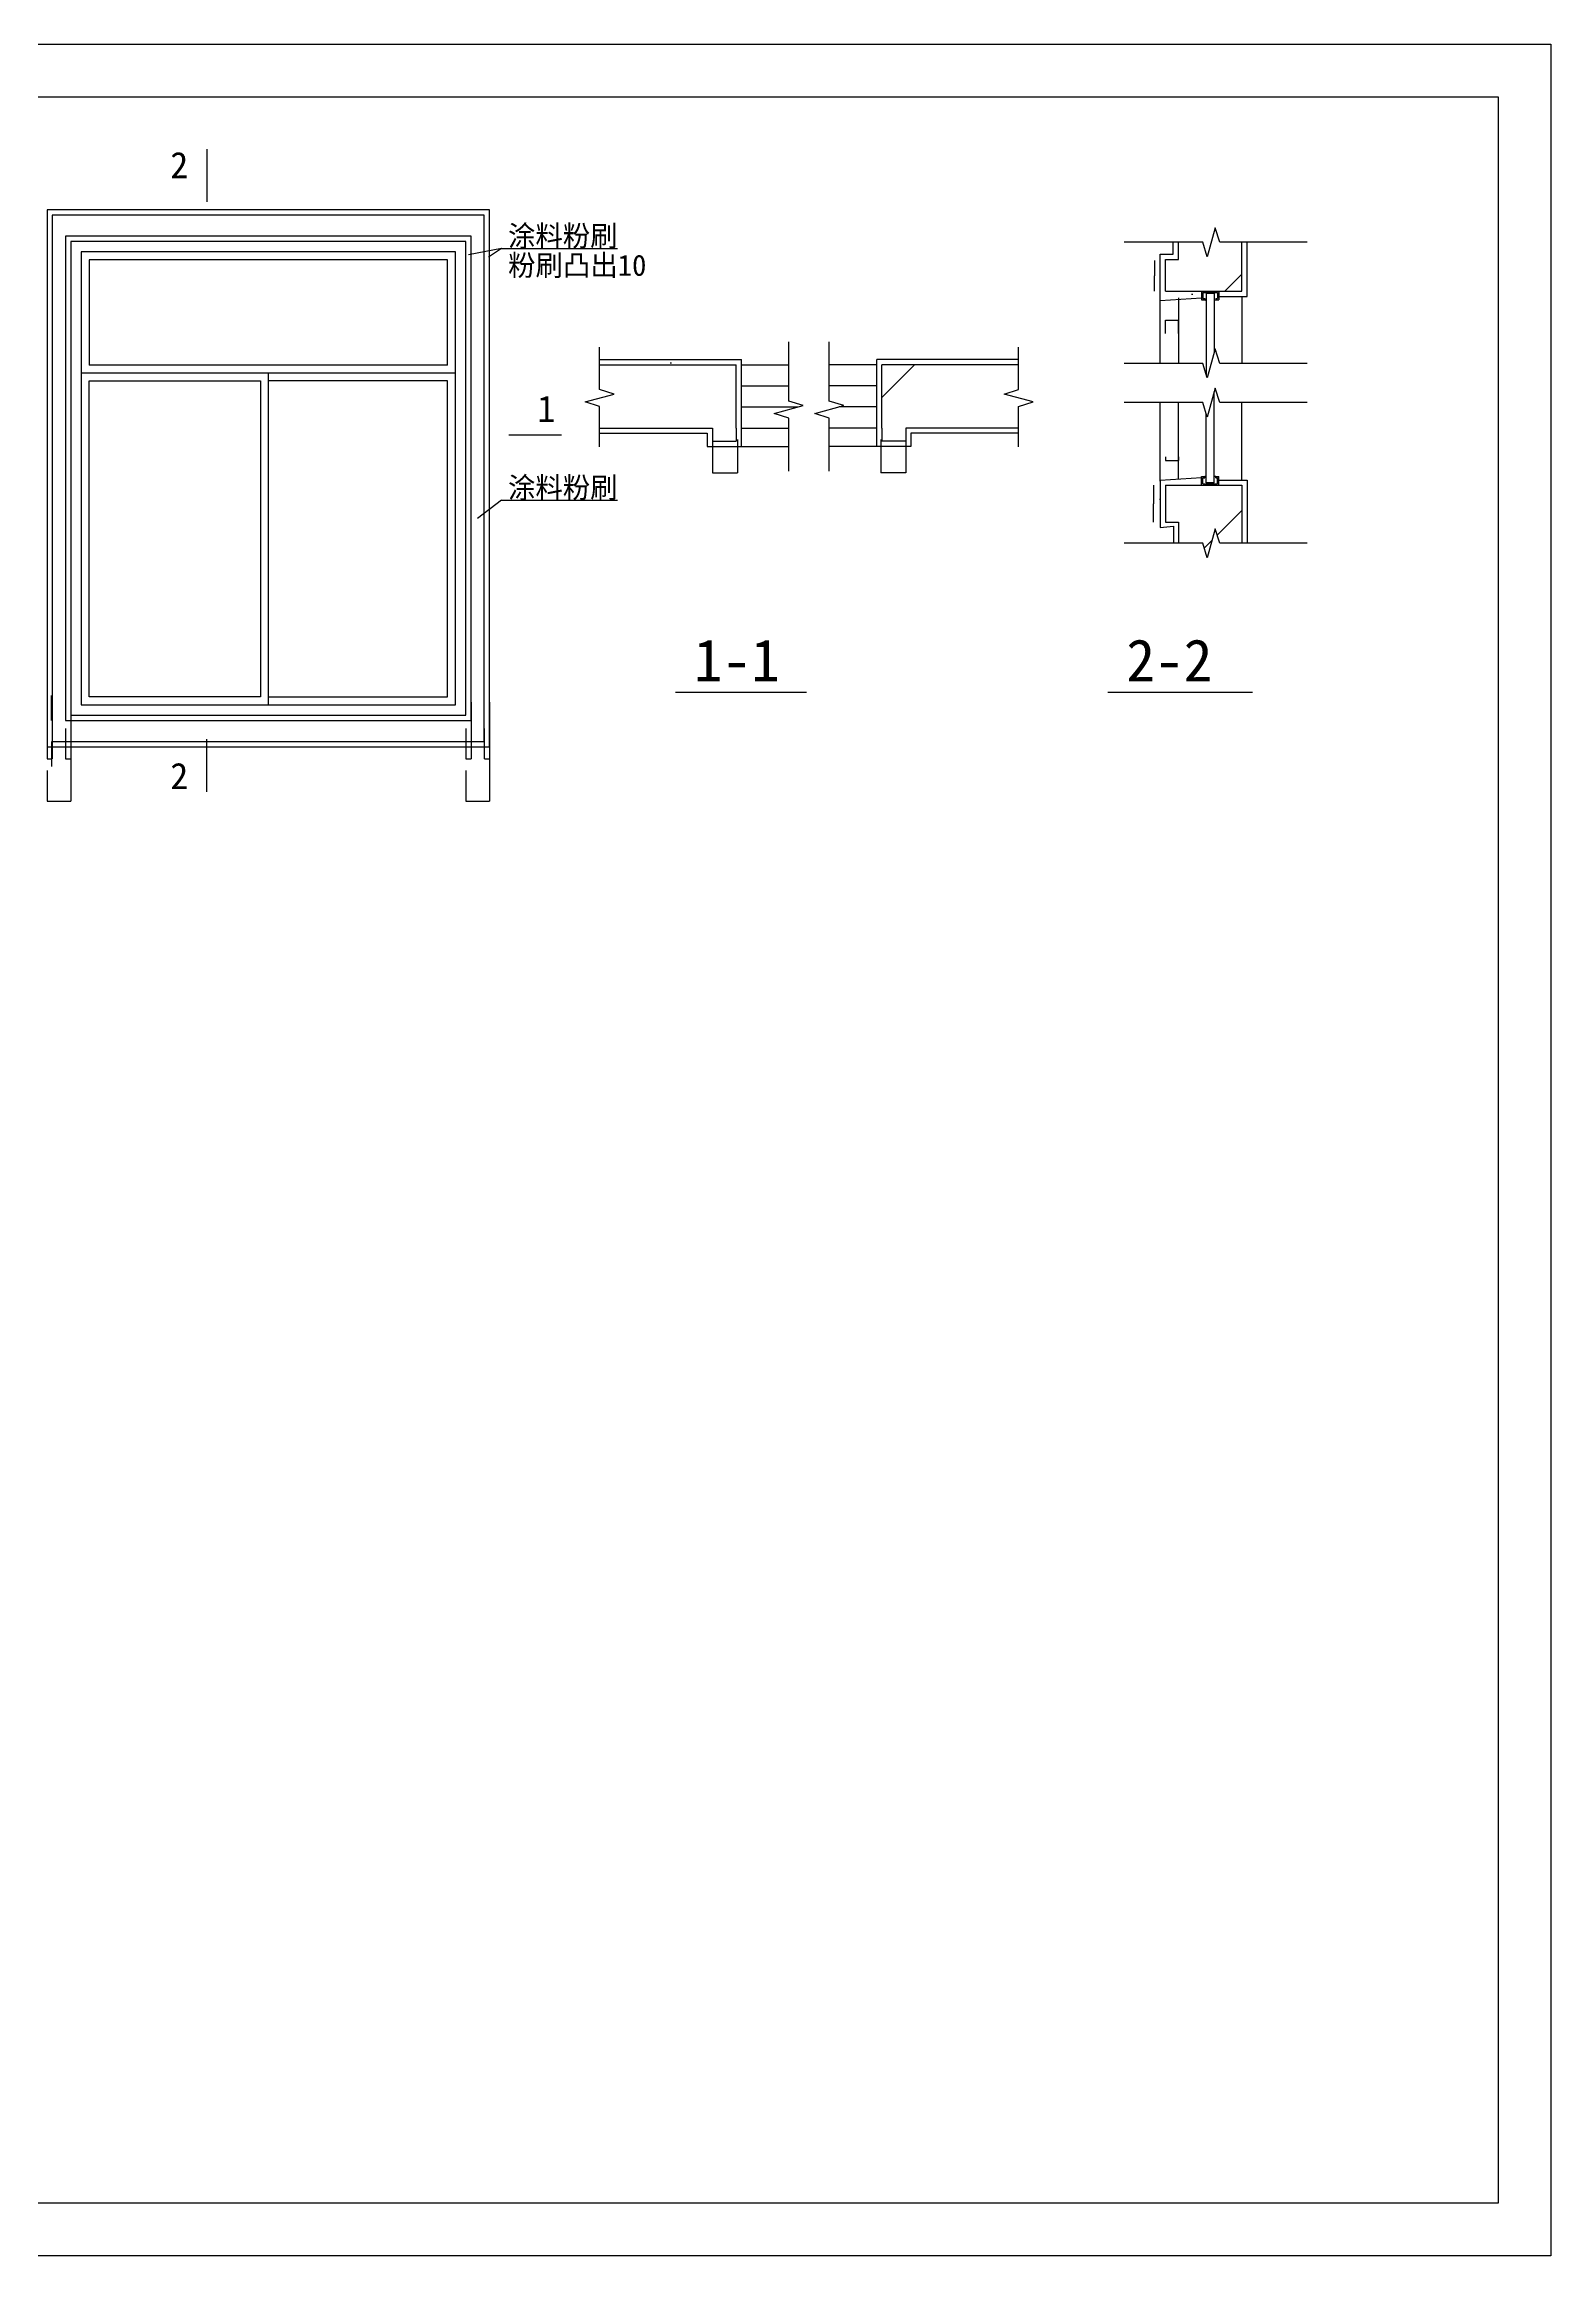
# Model space of a CAD drawing. Header units: metres. Extents: x -856099 to -826399, y -28699 to -7699.
# Drawn here: x -840696 to -826399, y -28699 to -7699 of the extents above; entities that cross this region are included whole.
import ezdxf

# ---------------------------------------------------------------- set-up
doc = ezdxf.new("R2010")
doc.units = ezdxf.units.M
for name, color, linetype in [('B', 2, 'Continuous'), ('DIM', 3, 'Continuous'), ('PUB_DIM', 3, 'Continuous'), ('TEXT', 7, 'Continuous'), ('WALL', 255, 'Continuous'), ('WINDOW', 2, 'Continuous'), ('材质HATCH', 9, 'Continuous'), ('立面', 7, 'Continuous'), ('门窗', 4, 'Continuous')]:
    doc.layers.add(name, color=color, linetype=linetype)
doc.dimstyles.get("Standard").update_dxf_attribs({"dimtxt": 2.5, "dimasz": 2.5, "dimexe": 1.25, "dimexo": 0.625, "dimtad": 1, "dimcen": 2.5, "dimazin": 3, "dimtfac": 1, "dimtmove": 0, "dimatfit": 3})

# ---------------------------------------------------------------- blocks, each defined once
blk = doc.blocks.new('*D18')
for p, q in [((-830055.53, -10444.46), (-830055.53, -10318.56)), ((-830055.28, -10318.56), (-829994.03, -10318.56)), ((-829992.03, -10318.56), (-829930.78, -10318.56)), ((-829930.53, -10444.46), (-829930.53, -10318.56))]:
    blk.add_line(p, q)
at = {"layer": 'Defpoints'}
for p in [(-830055.53, -10318.56), (-830055.53, -10444.46), (-829930.53, -10444.46)]:
    blk.add_point(p, dxfattribs=at)
at = {"layer": 'PUB_DIM', "insert": (-829993.03, -10318.56), "char_height": 1, "attachment_point": 5}
blk.add_mtext('50', dxfattribs=at)
blk = doc.blocks.new('*D19')
for p, q in [((-830055.53, -11615.46), (-830055.53, -11651.19)), ((-830055.28, -11651.19), (-829994.53, -11651.19)), ((-829991.53, -11651.19), (-829930.78, -11651.19)), ((-829930.53, -11615.46), (-829930.53, -11651.19))]:
    blk.add_line(p, q)
at = {"layer": 'Defpoints'}
for p in [(-830055.53, -11615.46), (-830055.53, -11651.19), (-829930.53, -11615.46)]:
    blk.add_point(p, dxfattribs=at)
at = {"layer": 'PUB_DIM', "insert": (-829993.03, -11651.19), "char_height": 1, "attachment_point": 5}
blk.add_mtext('50 ', dxfattribs=at)
blk = doc.blocks.new('*D20')
for p, q in [((-830169.76, -11886.97), (-830169.76, -12061.98)), ((-830170.01, -12061.98), (-830170.26, -12061.98)), ((-830169.76, -12237), (-830169.76, -12061.98)), ((-830169.76, -12061.98), (-830169.76, -12061.98)), ((-830169.51, -12061.98), (-830169.26, -12061.98))]:
    blk.add_line(p, q)
at = {"layer": 'Defpoints'}
for p in [(-830169.76, -11886.97), (-830169.76, -12061.98), (-830169.76, -12237)]:
    blk.add_point(p, dxfattribs=at)
at = {"layer": 'PUB_DIM', "insert": (-830169.76, -12060.855), "char_height": 1, "attachment_point": 5}
blk.add_mtext('120', dxfattribs=at)
blk = doc.blocks.new('*D22')
for p, q in [((-840627.88, -13884.32), (-840628.13, -13884.32)), ((-840627.63, -14071.38), (-840627.63, -13884.32)), ((-840627.63, -14121.38), (-840627.63, -13884.32)), ((-840627.63, -13884.32), (-840627.63, -13884.32)), ((-840627.38, -13884.32), (-840627.13, -13884.32))]:
    blk.add_line(p, q)
at = {"layer": 'Defpoints'}
for p in [(-840627.63, -13884.32), (-840627.63, -14071.38), (-840627.63, -14121.38)]:
    blk.add_point(p, dxfattribs=at)
at = {"layer": 'PUB_DIM', "insert": (-840627.63, -13883.195), "char_height": 1, "attachment_point": 5}
blk.add_mtext('20', dxfattribs=at)
blk = doc.blocks.new('*D23')
for p, q in [((-840627.63, -14321.38), (-840627.63, -14558.36)), ((-840627.63, -14371.38), (-840627.63, -14558.36)), ((-840627.88, -14558.36), (-840628.13, -14558.36)), ((-840627.63, -14558.36), (-840627.63, -14558.36)), ((-840627.38, -14558.36), (-840627.13, -14558.36))]:
    blk.add_line(p, q)
at = {"layer": 'Defpoints'}
for p in [(-840627.63, -14321.38), (-840627.63, -14371.38), (-840627.63, -14558.36)]:
    blk.add_point(p, dxfattribs=at)
at = {"layer": 'PUB_DIM', "insert": (-840627.63, -14557.235), "char_height": 1, "attachment_point": 5}
blk.add_mtext('20', dxfattribs=at)
blk = doc.blocks.new('*D24')
for p, q in [((-840444.65, -14344.88), (-840444.65, -14885.44)), ((-840669.65, -14594.88), (-840669.65, -14885.44)), ((-840669.4, -14885.44), (-840558.15, -14885.44)), ((-840556.15, -14885.44), (-840444.9, -14885.44))]:
    blk.add_line(p, q)
at = {"layer": 'Defpoints'}
for p in [(-840444.65, -14344.88), (-840669.65, -14594.88), (-840669.65, -14885.44)]:
    blk.add_point(p, dxfattribs=at)
at = {"layer": 'PUB_DIM', "insert": (-840557.15, -14885.44), "char_height": 1, "attachment_point": 5}
blk.add_mtext('90', dxfattribs=at)
blk = doc.blocks.new('*D25')
for p, q in [((-840619.65, -13944.88), (-840619.65, -14485.44)), ((-840669.65, -14194.88), (-840669.65, -14485.44)), ((-840669.4, -14485.44), (-840645.65, -14485.44)), ((-840643.65, -14485.44), (-840619.9, -14485.44))]:
    blk.add_line(p, q)
at = {"layer": 'Defpoints'}
for p in [(-840619.65, -13944.88), (-840669.65, -14194.88), (-840669.65, -14485.44)]:
    blk.add_point(p, dxfattribs=at)
at = {"layer": 'PUB_DIM', "insert": (-840644.65, -14485.44), "char_height": 1, "attachment_point": 5}
blk.add_mtext('50', dxfattribs=at)
blk = doc.blocks.new('*D26')
for p, q in [((-840444.65, -13944.88), (-840444.65, -14485.44)), ((-840494.65, -14194.88), (-840494.65, -14485.44)), ((-840494.4, -14485.44), (-840470.65, -14485.44)), ((-840468.65, -14485.44), (-840444.9, -14485.44))]:
    blk.add_line(p, q)
at = {"layer": 'Defpoints'}
for p in [(-840444.65, -13944.88), (-840494.65, -14194.88), (-840494.65, -14485.44)]:
    blk.add_point(p, dxfattribs=at)
at = {"layer": 'PUB_DIM', "insert": (-840469.65, -14485.44), "char_height": 1, "attachment_point": 5}
blk.add_mtext('50', dxfattribs=at)
blk = doc.blocks.new('*D27')
for p, q in [((-836469.65, -14344.88), (-836469.65, -14885.44)), ((-836694.65, -14594.88), (-836694.65, -14885.44)), ((-836694.4, -14885.44), (-836583.15, -14885.44)), ((-836581.15, -14885.44), (-836469.9, -14885.44))]:
    blk.add_line(p, q)
at = {"layer": 'Defpoints'}
for p in [(-836469.65, -14344.88), (-836694.65, -14594.88), (-836694.65, -14885.44)]:
    blk.add_point(p, dxfattribs=at)
at = {"layer": 'PUB_DIM', "insert": (-836582.15, -14885.44), "char_height": 1, "attachment_point": 5}
blk.add_mtext('90', dxfattribs=at)
blk = doc.blocks.new('*D28')
for p, q in [((-836644.65, -13944.88), (-836644.65, -14485.44)), ((-836694.65, -14194.88), (-836694.65, -14485.44)), ((-836694.4, -14485.44), (-836670.65, -14485.44)), ((-836668.65, -14485.44), (-836644.9, -14485.44))]:
    blk.add_line(p, q)
at = {"layer": 'Defpoints'}
for p in [(-836644.65, -13944.88), (-836694.65, -14194.88), (-836694.65, -14485.44)]:
    blk.add_point(p, dxfattribs=at)
at = {"layer": 'PUB_DIM', "insert": (-836669.65, -14485.44), "char_height": 1, "attachment_point": 5}
blk.add_mtext('50', dxfattribs=at)
blk = doc.blocks.new('*D29')
for p, q in [((-836469.65, -13944.88), (-836469.65, -14485.44)), ((-836519.65, -14194.88), (-836519.65, -14485.44)), ((-836519.4, -14485.44), (-836495.65, -14485.44)), ((-836493.65, -14485.44), (-836469.9, -14485.44))]:
    blk.add_line(p, q)
at = {"layer": 'Defpoints'}
for p in [(-836469.65, -13944.88), (-836519.65, -14194.88), (-836519.65, -14485.44)]:
    blk.add_point(p, dxfattribs=at)
at = {"layer": 'PUB_DIM', "insert": (-836494.65, -14485.44), "char_height": 1, "attachment_point": 5}
blk.add_mtext('50', dxfattribs=at)
blk = doc.blocks.new('*D30')
for p, q in [((-834354.96, -11459.44), (-834354.96, -11768.44)), ((-834117.72, -11451.85), (-834117.72, -11768.44)), ((-834354.71, -11768.44), (-834237.34, -11768.44)), ((-834235.34, -11768.44), (-834117.97, -11768.44))]:
    blk.add_line(p, q)
at = {"layer": 'Defpoints'}
for p in [(-834354.96, -11459.44), (-834117.72, -11451.85), (-834354.96, -11768.44)]:
    blk.add_point(p, dxfattribs=at)
at = {"layer": 'PUB_DIM', "insert": (-834236.34, -11768.44), "char_height": 1, "attachment_point": 5}
blk.add_mtext('90', dxfattribs=at)
blk = doc.blocks.new('*D31')
for p, q in [((-834354.96, -11343.26), (-834354.96, -11647.9)), ((-834354.96, -11459.44), (-834354.96, -11647.9)), ((-834355.21, -11647.9), (-834355.46, -11647.9)), ((-834354.96, -11647.9), (-834354.96, -11647.9)), ((-834354.71, -11647.9), (-834354.46, -11647.9))]:
    blk.add_line(p, q)
at = {"layer": 'Defpoints'}
for p in [(-834354.96, -11343.26), (-834354.96, -11459.44), (-834354.96, -11647.9)]:
    blk.add_point(p, dxfattribs=at)
at = {"layer": 'PUB_DIM', "insert": (-834354.96, -11646.775), "char_height": 1, "attachment_point": 5}
blk.add_mtext('50', dxfattribs=at)
blk = doc.blocks.new('*D32')
for p, q in [((-832757.77, -11451.85), (-832757.77, -11768.44)), ((-832520.53, -11459.44), (-832520.53, -11768.44)), ((-832640.15, -11768.44), (-832758.02, -11768.44)), ((-832520.28, -11768.44), (-832638.15, -11768.44))]:
    blk.add_line(p, q)
at = {"layer": 'Defpoints'}
for p in [(-832757.77, -11451.85), (-832520.53, -11459.44), (-832520.53, -11768.44)]:
    blk.add_point(p, dxfattribs=at)
at = {"layer": 'PUB_DIM', "insert": (-832639.15, -11768.44), "char_height": 1, "attachment_point": 5}
blk.add_mtext('90', dxfattribs=at)
blk = doc.blocks.new('*D33')
for p, q in [((-832520.53, -11343.26), (-832520.53, -11647.9)), ((-832520.53, -11459.44), (-832520.53, -11647.9)), ((-832520.78, -11647.9), (-832521.03, -11647.9)), ((-832520.53, -11647.9), (-832520.53, -11647.9)), ((-832520.28, -11647.9), (-832520.03, -11647.9))]:
    blk.add_line(p, q)
at = {"layer": 'Defpoints'}
for p in [(-832520.53, -11343.26), (-832520.53, -11459.44), (-832520.53, -11647.9)]:
    blk.add_point(p, dxfattribs=at)
at = {"layer": 'PUB_DIM', "insert": (-832520.53, -11646.775), "char_height": 1, "attachment_point": 5}
blk.add_mtext('50', dxfattribs=at)
blk = doc.blocks.new('*D34')
for p, q in [((-830159.4, -9752.43), (-830159.4, -9898.06)), ((-830159.65, -9898.06), (-830159.9, -9898.06)), ((-830159.4, -10043.69), (-830159.4, -9898.06)), ((-830159.4, -9898.06), (-830159.4, -9898.06)), ((-830159.15, -9898.06), (-830158.9, -9898.06))]:
    blk.add_line(p, q)
at = {"layer": 'Defpoints'}
for p in [(-830159.4, -9752.43), (-830159.4, -9898.06), (-830159.4, -10043.69)]:
    blk.add_point(p, dxfattribs=at)
at = {"layer": 'PUB_DIM', "insert": (-830159.4, -9896.935), "char_height": 1, "attachment_point": 5}
blk.add_mtext('120', dxfattribs=at)

msp = doc.modelspace()

# ---------------------------------------------------------------- hatches: boundary and pattern name
h = msp.add_hatch()
h.set_pattern_fill('AR-SAND', scale=29)
h.paths.add_polyline_path([(-829713.03, -10108.08), (-829713.03, -10043.69), (-830055.53, -10043.69), (-830055.53, -9743.69), (-829931.92, -9743.69), (-829931.92, -9578.62), (-829981.92, -9578.62), (-829981.92, -9693.69), (-830105.53, -9693.69), (-830105.53, -10093.69), (-830105.52, -10133.08)])
h = msp.add_hatch()
h.set_pattern_fill('AR-SAND', scale=29)
h.paths.add_polyline_path([(-829280.53, -9578.62), (-829330.53, -9578.62), (-829330.53, -10043.69), (-829548.03, -10043.69), (-829548.03, -10093.69), (-829280.53, -10093.69)])
h = msp.add_hatch()
h.set_pattern_fill('AR-SAND', scale=29)
h.paths.add_polyline_path([(-834129.96, -10743.26), (-834129.96, -11343.26), (-834129.96, -11468.26), (-834354.96, -11468.26), (-834354.96, -11343.26), (-835426.06, -11343.26), (-835426.06, -11393.26), (-834404.96, -11393.26), (-834404.96, -11518.26), (-834079.96, -11518.26), (-834079.96, -10693.26), (-835426.06, -10693.26), (-835426.06, -10743.26)])
h = msp.add_hatch()
h.set_pattern_fill('AR-SAND', scale=29)
h.paths.add_polyline_path([(-831449.42, -10743.26), (-831449.42, -10693.26), (-832795.53, -10693.26), (-832795.53, -11518.26), (-832470.53, -11518.26), (-832470.53, -11393.26), (-831449.42, -11393.26), (-831449.42, -11343.26), (-832520.53, -11343.26), (-832520.53, -11468.26), (-832745.53, -11468.26), (-832745.53, -11343.26), (-832745.53, -10743.26)])
h = msp.add_hatch()
h.set_pattern_fill('AR-SAND', scale=29)
h.paths.add_polyline_path([(-830105.46, -11836.97), (-830105.46, -11847.56), (-830105.53, -11847.56), (-830105.53, -12287), (-829980.53, -12274.5), (-829980.53, -12437.03), (-829930.53, -12437.03), (-829930.53, -12237), (-830055.53, -12237), (-830055.53, -11886.97), (-829713.03, -11886.97), (-829713.03, -11811.97)])
h = msp.add_hatch()
h.set_pattern_fill('AR-SAND', scale=29)
h.paths.add_polyline_path([(-829330.53, -11889.95), (-829330.53, -12239.36), (-829280.53, -12239.36), (-829280.53, -11839.95), (-829548.03, -11839.95), (-829548.03, -11889.95)])
at = {"layer": 'B'}
h = msp.add_hatch(dxfattribs=at)
h.set_pattern_fill('AN33C', scale=500)
h.set_pattern_definition([(45, (0, 0), (-1122.532, 1122.532), [])])
h.paths.add_polyline_path([(-829330.53, -10043.69), (-829330.53, -9578.62), (-829539.16, -9578.62), (-829582.91, -9441.12), (-829657.91, -9716.12), (-829701.66, -9578.62), (-829931.92, -9578.62), (-829931.92, -9743.69), (-830055.53, -9743.69), (-830055.53, -10043.69)])
at = {"layer": '材质HATCH'}
h = msp.add_hatch(dxfattribs=at)
h.set_pattern_fill('ANSI31', scale=1000)
h.paths.add_polyline_path([(-829657.91, -9716.12), (-829701.66, -9578.62), (-829931.92, -9578.62), (-829931.92, -9743.69), (-830055.53, -9743.69), (-830055.53, -10043.69), (-829330.53, -10043.69), (-829330.53, -9578.62), (-829539.16, -9578.62), (-829582.91, -9441.12)])
h = msp.add_hatch(dxfattribs=at)
h.set_pattern_fill('ANSI31', scale=1000)
h.paths.add_polyline_path([(-835426.06, -10743.26), (-835426.06, -10976.46), (-835288.56, -11020.21), (-835563.56, -11095.21), (-835426.06, -11138.96), (-835426.06, -11343.26), (-834354.96, -11343.26), (-834354.96, -11468.26), (-834129.96, -11468.26), (-834129.96, -11343.26), (-834129.96, -10743.26)])
h = msp.add_hatch(dxfattribs=at)
h.set_pattern_fill('ANSI31', scale=1000)
h.paths.add_polyline_path([(-832745.53, -10743.26), (-832745.53, -11343.26), (-832745.53, -11468.26), (-832520.53, -11468.26), (-832520.53, -11343.26), (-831449.42, -11343.26), (-831449.42, -11138.96), (-831311.92, -11095.21), (-831586.92, -11020.21), (-831449.42, -10976.46), (-831449.42, -10743.26)])
h = msp.add_hatch(dxfattribs=at)
h.set_pattern_fill('ANSI31', scale=1000)
h.paths.add_polyline_path([(-830055.53, -11886.97), (-830055.53, -12237), (-829930.53, -12237), (-829930.53, -12437.03), (-829701.66, -12437.03), (-829657.91, -12574.53), (-829582.91, -12299.53), (-829539.16, -12437.03), (-829330.53, -12437.03), (-829330.53, -11886.97)])

# ---------------------------------------------------------------- linework, layer by layer
for p, q in [((-836469.65, -9271.38), (-840669.65, -9271.38)), ((-840669.65, -9271.38), (-840669.65, -14371.38)), ((-836519.65, -9321.38), (-840619.65, -9321.38)), ((-840619.65, -9321.38), (-840619.65, -14321.38)), ((-836519.65, -14321.38), (-836519.65, -9321.38)), ((-836469.65, -14371.38), (-836469.65, -9271.38)), ((-836644.65, -9521.38), (-840494.65, -9521.38)), ((-840494.65, -9521.38), (-840494.65, -14121.38)), ((-836694.65, -9571.38), (-840444.65, -9571.38)), ((-840444.65, -9571.38), (-840444.65, -14071.38)), ((-836694.65, -14071.38), (-836694.65, -9571.38)), ((-836644.65, -14121.38), (-836644.65, -9521.38)), ((-835426.06, -10693.26), (-834079.96, -10693.26)), ((-834079.96, -11518.26), (-834079.96, -10693.26)), ((-831449.42, -10693.26), (-832795.53, -10693.26)), ((-832795.53, -11518.26), (-832795.53, -10693.26)), ((-836794.65, -10821.38), (-840344.65, -10821.38)), ((-838569.65, -10821.38), (-838569.65, -13971.38)), ((-835426.06, -11393.26), (-834404.96, -11393.26)), ((-834404.96, -11393.26), (-834404.96, -11518.26)), ((-834404.96, -11518.26), (-834079.96, -11518.26)), ((-834079.96, -11518.26), (-833631.18, -11518.26)), ((-832795.53, -11518.26), (-833244.3, -11518.26)), ((-832470.53, -11518.26), (-832795.53, -11518.26)), ((-832470.53, -11393.26), (-832470.53, -11518.26)), ((-831449.42, -11393.26), (-832470.53, -11393.26)), ((-829280.53, -11836.97), (-829280.53, -12436.41)), ((-829980.53, -12274.5), (-829980.53, -12436.41)), ((-840494.65, -14121.38), (-836644.65, -14121.38)), ((-840444.65, -14071.38), (-836694.65, -14071.38)), ((-840669.65, -14371.38), (-836469.65, -14371.38)), ((-840619.65, -14321.38), (-836519.65, -14321.38))]:
    msp.add_line(p, q)
for points in [[(-856098.68, -28698.84), (-856098.68, -7698.84), (-826398.68, -7698.84), (-826398.68, -28698.84)], [(-826898.68, -28198.84), (-854848.68, -28198.84), (-854848.68, -8198.84), (-826898.68, -8198.84)]]:
    msp.add_lwpolyline(points, close=True)
for points in [[(-834705.74, -13850.95), (-833462.36, -13850.95)], [(-830601.04, -13850.95), (-829228.21, -13850.95)]]:
    msp.add_lwpolyline(points)
at = {"layer": 'B'}
for p, q in [((-829582.91, -9441.12), (-829657.91, -9716.12)), ((-829539.16, -9578.62), (-829582.91, -9441.12)), ((-829701.66, -9578.62), (-830447.93, -9578.62)), ((-829657.91, -9716.12), (-829701.66, -9578.62)), ((-828710.52, -9578.62), (-829539.16, -9578.62)), ((-835426.06, -10976.46), (-835426.06, -10574.24)), ((-833631.18, -11086.71), (-833631.18, -10523.88)), ((-833246.3, -11086.71), (-833246.3, -10523.88)), ((-831449.42, -10976.46), (-831449.42, -10574.24)), ((-829582.91, -10592.59), (-829657.91, -10867.59)), ((-829539.16, -10730.09), (-829582.91, -10592.59)), ((-829701.66, -10730.09), (-830447.93, -10730.09)), ((-829657.91, -10867.59), (-829701.66, -10730.09)), ((-828710.52, -10730.09), (-829539.16, -10730.09)), ((-835563.56, -11095.21), (-835288.56, -11020.21)), ((-835426.06, -11138.96), (-835563.56, -11095.21)), ((-835288.56, -11020.21), (-835426.06, -10976.46)), ((-833493.68, -11130.46), (-833631.18, -11086.71)), ((-833108.8, -11130.46), (-833246.3, -11086.71)), ((-831586.92, -11020.21), (-831449.42, -10976.46)), ((-831311.92, -11095.21), (-831586.92, -11020.21)), ((-831449.42, -11138.96), (-831311.92, -11095.21)), ((-829701.66, -11101.49), (-830447.93, -11101.49)), ((-829657.91, -11238.99), (-829701.66, -11101.49)), ((-829582.91, -10963.99), (-829657.91, -11238.99)), ((-829539.16, -11101.49), (-829582.91, -10963.99)), ((-828710.52, -11101.49), (-829539.16, -11101.49)), ((-835426.06, -11522.91), (-835426.06, -11138.96)), ((-833768.68, -11205.46), (-833493.68, -11130.46)), ((-833631.18, -11249.21), (-833768.68, -11205.46)), ((-833631.18, -11751.66), (-833631.18, -11249.21)), ((-833383.8, -11205.46), (-833108.8, -11130.46)), ((-833246.3, -11249.21), (-833383.8, -11205.46)), ((-833246.3, -11751.66), (-833246.3, -11249.21)), ((-831449.42, -11522.91), (-831449.42, -11138.96)), ((-829582.91, -12299.53), (-829657.91, -12574.53)), ((-829539.16, -12437.03), (-829582.91, -12299.53)), ((-829701.66, -12437.03), (-830447.93, -12437.03)), ((-829657.91, -12574.53), (-829701.66, -12437.03)), ((-828710.52, -12437.03), (-829539.16, -12437.03))]:
    msp.add_line(p, q, dxfattribs=at)
at = {"layer": 'DIM'}
for p, q in [((-836357.74, -9637.88), (-836671.14, -9698.45)), ((-836357.74, -9637.88), (-836478.57, -9719.25)), ((-836357.74, -9637.88), (-835255.08, -9637.88)), ((-836357.74, -12027.69), (-836583.76, -12203.18)), ((-836357.74, -12027.69), (-835255.08, -12027.69))]:
    msp.add_line(p, q, dxfattribs=at)
at = {"layer": 'PUB_DIM'}
for points in [[(-839154.72, -8696.13), (-839154.72, -9196.13)], [(-835785.82, -11409.96), (-836285.82, -11409.96)], [(-839154.72, -14796.99), (-839154.72, -14296.99)]]:
    msp.add_lwpolyline(points, dxfattribs=at)
at = {"layer": 'WALL'}
for p, q in [((-829931.92, -9743.69), (-829931.92, -9573.9)), ((-829330.53, -10043.69), (-829330.53, -9573.9)), ((-830055.53, -10043.69), (-830055.53, -9743.69)), ((-830055.53, -9743.69), (-829930.53, -9743.69)), ((-830055.53, -10043.69), (-829330.53, -10043.69)), ((-835426.06, -10743.26), (-834129.96, -10743.26)), ((-834129.96, -11343.26), (-834129.96, -10743.26)), ((-831449.42, -10743.26), (-832745.53, -10743.26)), ((-832745.53, -11343.26), (-832745.53, -10743.26)), ((-835426.06, -11343.26), (-834354.96, -11343.26)), ((-834354.96, -11343.26), (-834354.96, -11468.26)), ((-834354.96, -11468.26), (-834129.96, -11468.26)), ((-834129.96, -11343.26), (-834129.96, -11468.26)), ((-832745.53, -11343.26), (-832745.53, -11468.26)), ((-832520.53, -11468.26), (-832745.53, -11468.26)), ((-832520.53, -11343.26), (-832520.53, -11468.26)), ((-831449.42, -11343.26), (-832520.53, -11343.26)), ((-830055.53, -11886.97), (-829330.53, -11886.97)), ((-830055.53, -11886.97), (-830055.53, -12237)), ((-829330.53, -11886.97), (-829330.53, -12436.41)), ((-830055.53, -12237), (-829930.53, -12237)), ((-829930.53, -12237), (-829930.53, -12436.41))]:
    msp.add_line(p, q, dxfattribs=at)
at = {"layer": 'WINDOW'}
for p, q in [((-836794.65, -9671.38), (-840344.65, -9671.38)), ((-840344.65, -9671.38), (-840344.65, -13971.38)), ((-836869.65, -9746.38), (-840269.65, -9746.38)), ((-840269.65, -9746.38), (-840269.65, -10746.38)), ((-836869.65, -10746.38), (-836869.65, -9746.38)), ((-836794.65, -13971.38), (-836794.65, -9671.38)), ((-836869.65, -10746.38), (-840269.65, -10746.38)), ((-840269.65, -13896.38), (-840269.65, -10896.38)), ((-840269.65, -10896.38), (-838644.65, -10896.38)), ((-838644.65, -10896.38), (-838644.65, -13896.38)), ((-836869.65, -10896.38), (-838569.65, -10896.38)), ((-836869.65, -13896.38), (-836869.65, -10896.38)), ((-834079.96, -10743.26), (-833631.18, -10743.26)), ((-832795.53, -10743.26), (-833244.3, -10743.26)), ((-834079.96, -10943.26), (-833631.18, -10943.26)), ((-832795.53, -10943.26), (-833244.3, -10943.26)), ((-834079.96, -11143.26), (-833540.63, -11143.26)), ((-832795.53, -11143.26), (-833155.75, -11143.26)), ((-834079.96, -11343.26), (-833631.18, -11343.26)), ((-832795.53, -11343.26), (-833244.3, -11343.26)), ((-840344.65, -13971.38), (-836794.65, -13971.38)), ((-838644.65, -13896.38), (-840269.65, -13896.38)), ((-838569.65, -13896.38), (-836869.65, -13896.38))]:
    msp.add_line(p, q, dxfattribs=at)
at = {"layer": '立面'}
for p, q in [((-829981.92, -9693.69), (-829981.92, -9573.9)), ((-829280.53, -10093.69), (-829280.53, -9573.9)), ((-830105.53, -10093.69), (-830105.53, -9693.69)), ((-830105.53, -9693.69), (-829981.92, -9693.69)), ((-830105.5, -10730.09), (-830105.53, -10093.69)), ((-830105.53, -10133.08), (-829713.03, -10108.08)), ((-829548.03, -10093.69), (-829280.53, -10093.69)), ((-830105.46, -11847.56), (-830105.48, -11101.49)), ((-830105.53, -11836.97), (-829713.03, -11811.97)), ((-830105.53, -11836.97), (-830105.53, -12287)), ((-829548.03, -11836.97), (-829280.53, -11836.97)), ((-830105.53, -12287), (-829980.53, -12274.5))]:
    msp.add_line(p, q, dxfattribs=at)
at = {"layer": '门窗'}
for p, q in [((-829713.03, -10043.69), (-829713.03, -10126.19)), ((-829700.53, -10056.19), (-829700.53, -10113.69)), ((-829700.53, -10056.19), (-829560.53, -10056.19)), ((-829668.03, -10065.54), (-829668.03, -10835.81)), ((-829593.03, -10065.54), (-829668.03, -10065.54)), ((-829593.03, -10065.54), (-829593.03, -10629.68)), ((-829560.53, -10056.19), (-829560.53, -10113.69)), ((-829548.03, -10043.69), (-829548.03, -10126.19)), ((-829930.53, -10105.67), (-829930.53, -10730.09)), ((-829713.03, -10126.19), (-829683.03, -10126.19)), ((-829700.53, -10113.69), (-829683.03, -10113.69)), ((-829683.03, -10113.69), (-829683.03, -10126.19)), ((-829578.03, -10113.69), (-829560.53, -10113.69)), ((-829578.03, -10113.69), (-829578.03, -10126.19)), ((-829578.03, -10126.19), (-829548.03, -10126.19)), ((-829330.53, -10093.69), (-829330.53, -10730.09)), ((-829930.53, -11824.99), (-829930.53, -11101.49)), ((-829593.03, -11865.12), (-829593.03, -11001.08)), ((-829330.53, -11836.97), (-829330.53, -11101.49)), ((-829668.03, -11865.12), (-829668.03, -11207.21)), ((-829713.03, -11886.97), (-829713.03, -11804.47)), ((-829713.03, -11804.47), (-829683.03, -11804.47)), ((-829700.53, -11816.97), (-829683.03, -11816.97)), ((-829700.53, -11874.47), (-829700.53, -11816.97)), ((-829700.53, -11874.47), (-829560.53, -11874.47)), ((-829683.03, -11816.97), (-829683.03, -11804.47)), ((-829593.03, -11865.12), (-829668.03, -11865.12)), ((-829578.03, -11816.97), (-829578.03, -11804.47)), ((-829578.03, -11804.47), (-829548.03, -11804.47)), ((-829578.03, -11816.97), (-829560.53, -11816.97)), ((-829560.53, -11874.47), (-829560.53, -11816.97)), ((-829548.03, -11886.97), (-829548.03, -11804.47))]:
    msp.add_line(p, q, dxfattribs=at)
for centre, start, end in [((-829630.53, -9976.08), 250.72, 256.36), ((-829630.53, -9976.08), 283.64, 289.28), ((-829630.53, -11954.58), 103.64, 109.28), ((-829630.53, -11954.58), 70.72, 76.36)]:
    msp.add_arc(centre, 159.02, start, end, dxfattribs=at)

# ---------------------------------------------------------------- texts
at = {"layer": 'PUB_DIM'}
for s, p in [('2', (-839499.96, -8971.13)), ('1', (-836016.77, -11284.96)), ('2', (-839499.96, -14771.99))]:
    msp.add_text(s, height=250, dxfattribs=at).set_placement(p)
at = {"layer": 'TEXT'}
for s, height, p in [('涂料粉刷', 200, (-836294.61, -9618.39)), ('粉刷凸出10', 200, (-836293.66, -9897.7)), ('涂料粉刷', 200, (-836294.61, -12008.19)), ('1-1', 400, (-834531.21, -13749.31)), ('2-2', 400, (-830426.52, -13749.31))]:
    msp.add_text(s, height=height, dxfattribs=at).set_placement(p)

# ---------------------------------------------------------------- dimensions: what is measured, and where the dimension line sits
at = {"layer": 'PUB_DIM'}
for base, p1, p2, text, picture, middle in [((-830159.4, -9898.06), (-830159.4, -9752.43), (-830159.4, -10043.69), '120', '*D34', (-830159.4, -9896.935)), ((-830055.53, -10318.56), (-830055.53, -10444.46), (-829930.53, -10444.46), '50', '*D18', (-829993.03, -10318.56)), ((-834354.96, -11647.9), (-834354.96, -11343.26), (-834354.96, -11459.44), '50', '*D31', (-834354.96, -11646.775)), ((-834354.96, -11768.44), (-834354.96, -11459.44), (-834117.72, -11451.85), '90', '*D30', (-834236.34, -11768.44)), ((-832520.53, -11768.44), (-832520.53, -11459.44), (-832757.77, -11451.85), '90', '*D32', (-832639.15, -11768.44)), ((-832520.53, -11647.9), (-832520.53, -11343.26), (-832520.53, -11459.44), '50', '*D33', (-832520.53, -11646.775)), ((-830055.53, -11651.19), (-830055.53, -11615.46), (-829930.53, -11615.46), '50 ', '*D19', (-829993.03, -11651.19)), ((-830169.76, -12061.98), (-830169.76, -11886.97), (-830169.76, -12237), '120', '*D20', (-830169.76, -12060.855)), ((-840627.63, -13884.32), (-840627.63, -14071.38), (-840627.63, -14121.38), '20', '*D22', (-840627.63, -13883.195)), ((-840669.65, -14885.44), (-840669.65, -14594.88), (-840444.65, -14344.88), '90', '*D24', (-840557.15, -14885.44)), ((-840627.63, -14558.36), (-840627.63, -14321.38), (-840627.63, -14371.38), '20', '*D23', (-840627.63, -14557.235)), ((-836694.65, -14885.44), (-836694.65, -14594.88), (-836469.65, -14344.88), '90', '*D27', (-836582.15, -14885.44))]:
    dim = msp.add_linear_dim(base=base, p1=p1, p2=p2, text=text, dimstyle='Standard', dxfattribs=at)
    dim.commit()
    dim.dimension.update_dxf_attribs({"geometry": picture, "text_midpoint": middle})
for base, p1, p2, picture, middle in [((-840669.65, -14485.44), (-840669.65, -14194.88), (-840619.65, -13944.88), '*D25', (-840644.65, -14485.44)), ((-840494.65, -14485.44), (-840494.65, -14194.88), (-840444.65, -13944.88), '*D26', (-840469.65, -14485.44)), ((-836694.65, -14485.44), (-836694.65, -14194.88), (-836644.65, -13944.88), '*D28', (-836669.65, -14485.44)), ((-836519.65, -14485.44), (-836519.65, -14194.88), (-836469.65, -13944.88), '*D29', (-836494.65, -14485.44))]:
    dim = msp.add_linear_dim(base=base, p1=p1, p2=p2, dimstyle='Standard', dxfattribs=at)
    dim.commit()
    dim.dimension.update_dxf_attribs({"geometry": picture, "text_midpoint": middle})

doc.saveas('drawing.dxf')
